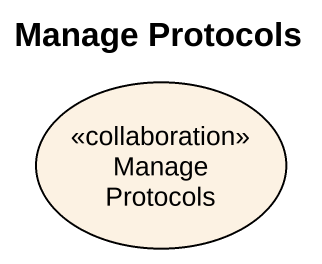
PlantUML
@startuml
title Manage Protocols
usecase "Manage Protocols" as Manage_Protocols <<collaboration>>
@enduml
